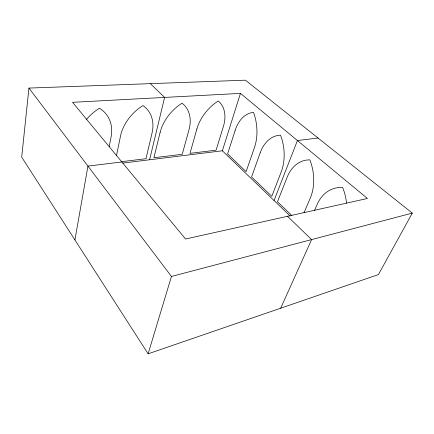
<?xml version="1.0" encoding="UTF-8"?>
<svg xmlns="http://www.w3.org/2000/svg" width="434" height="434" viewBox="0 0 434 434"><rect width="100%" height="100%" fill="white"/><g stroke="black" fill="none" stroke-linecap="round" stroke-linejoin="round"><path stroke-width="0.65" d="M28.937 88.086L21.7 157.151L148.124 353.819L378.432 274.57L412.3 213.11L245.438 80.181L28.937 88.086L171.446 276.453L148.124 353.819M74.908 239.926L87.95 166.092L121.856 161.953M109.189 146.703L111.088 136.97A42.299 32.469 -33.8 0 0 99.5 108.24A40.21 30 -38.9 0 0 86.209 119.73M116.54 155.383L120.495 136.092A38.311 27.445 -43.1 0 1 142.949 105.587A40.009 29.745 -39.4 0 1 152.019 133.157L145.97 158.708L121.135 161.725M149.589 159.761L164.605 97.422L150.365 83.653M290.075 215.948L222.365 150.788L240.452 93.391L72.543 102.31L185.557 239.015L367.435 198.479L240.452 93.391M274.044 200.519L297.426 140.545L318.051 138.028M304.028 212.682L310.272 198.132A38.528 26.582 80.4 0 0 309.838 159.88A40.34 28.964 77.1 0 0 287.14 177.251L277.472 201.772L291.908 215.611M314.514 210.463L317.189 204.376A42.765 31.839 72 0 1 342.654 187.51A40.552 29.235 76.6 0 1 346.511 203.047M280.657 308.216L311.623 239.59L287.525 216.289M171.446 276.453L412.3 213.11M122.735 163.076L222.365 150.788M160.124 132.397L153.913 157.737L182.258 154.292L188.991 129.706A38.17 27.244 -43.4 0 0 182.03 103.205A36.733 25.15 -46 0 0 160.124 132.397M196.873 128.974L190 153.354L216.078 150.18L223.38 126.5A36.586 24.939 -46.2 0 0 218.231 100.992A35.333 23.056 -48.1 0 0 196.873 128.974M235.174 130.336L227.584 153.934L246.083 171.674L254.416 147.706A35.338 22.107 84.9 0 0 253.478 112.417A36.684 24.016 83.2 0 0 235.174 130.336M260.15 152.882L251.59 176.953L271.793 196.325L281.216 171.897A36.836 24.228 83 0 0 280.505 135.175A38.376 26.371 80.7 0 0 260.15 152.882"/></g></svg>
